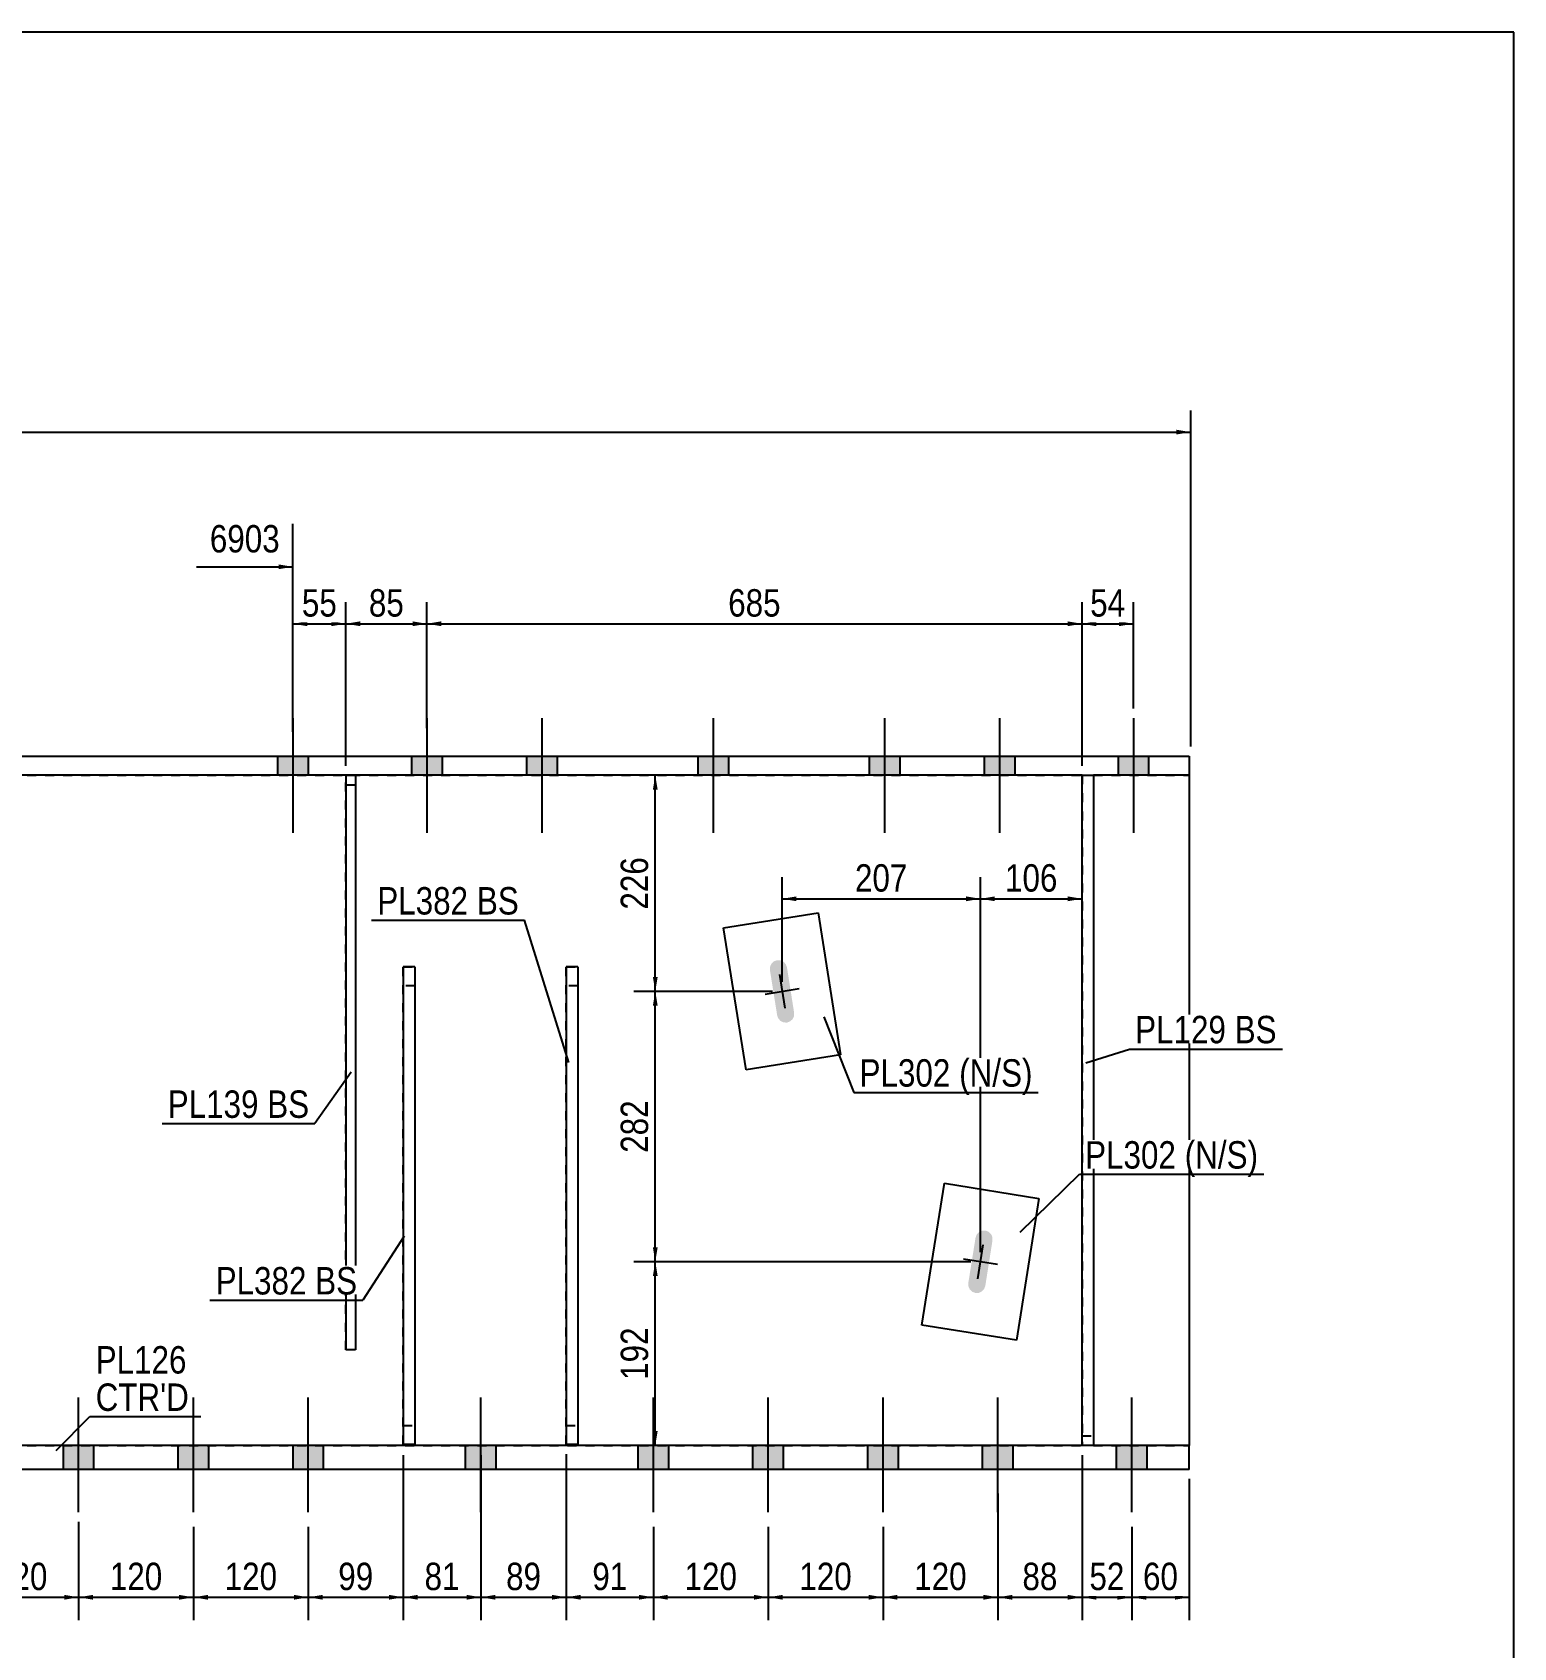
# Model space of a CAD drawing. Header units: millimetres. Extents: x -348 to 64, y -139 to 148.
# Drawn here: x -90.3 to 64.5, y -21.1 to 147.6 of the extents above; entities that cross this region are included whole.
import ezdxf

# ---------------------------------------------------------------- set-up
doc = ezdxf.new("R2010")
doc.units = ezdxf.units.MM
doc.linetypes.add('DXK_LINE_DOT1', pattern=[1.8814, 0.9407, -0.9407])
doc.styles.add('Arial Narrow', font='ARIALN.TTF', dxfattribs={"height": 0.2})

# ---------------------------------------------------------------- blocks, each defined once
blk = doc.blocks.new('Unknown-622253886-1209')
at = {"color": 5, "linetype": 'Continuous'}
for p, q in [((64.5, 147.61), (-345.5, 147.61)), ((64.5, -139.39), (64.5, 147.61))]:
    blk.add_line(p, q, dxfattribs=at)
blk = doc.blocks.new('Bolt-622253886-1263 - 1230')
at = {"linetype": 'Continuous'}
for points in [[(-109.87, 0), (-113.07, 0), (-113.07, -2.5), (-109.87, -2.5)], [(-109.87, 0), (-113.07, 0), (-113.07, -2.5), (-109.87, -2.5)], [(-109.87, 0), (-113.07, 0), (-113.07, -2.5), (-109.87, -2.5)], [(-109.87, 0), (-113.07, 0), (-113.07, -2.5), (-109.87, -2.5)], [(-95.87, 0), (-99.07, 0), (-99.07, -2.5), (-95.87, -2.5)], [(-95.87, 0), (-99.07, 0), (-99.07, -2.5), (-95.87, -2.5)], [(-95.87, 0), (-99.07, 0), (-99.07, -2.5), (-95.87, -2.5)], [(-95.87, 0), (-99.07, 0), (-99.07, -2.5), (-95.87, -2.5)], [(-83.87, 0), (-87.07, 0), (-87.07, -2.5), (-83.87, -2.5)], [(-83.87, 0), (-87.07, 0), (-87.07, -2.5), (-83.87, -2.5)], [(-83.87, 0), (-87.07, 0), (-87.07, -2.5), (-83.87, -2.5)], [(-83.87, 0), (-87.07, 0), (-87.07, -2.5), (-83.87, -2.5)], [(-71.87, 0), (-75.07, 0), (-75.07, -2.5), (-71.87, -2.5)], [(-71.87, 0), (-75.07, 0), (-75.07, -2.5), (-71.87, -2.5)], [(-71.87, 0), (-75.07, 0), (-75.07, -2.5), (-71.87, -2.5)], [(-71.87, 0), (-75.07, 0), (-75.07, -2.5), (-71.87, -2.5)], [(-59.87, 0), (-63.07, 0), (-63.07, -2.5), (-59.87, -2.5)], [(-59.87, 0), (-63.07, 0), (-63.07, -2.5), (-59.87, -2.5)], [(-59.87, 0), (-63.07, 0), (-63.07, -2.5), (-59.87, -2.5)], [(-59.87, 0), (-63.07, 0), (-63.07, -2.5), (-59.87, -2.5)], [(-41.83, 0), (-45.03, 0), (-45.03, -2.5), (-41.83, -2.5)], [(-41.83, 0), (-45.03, 0), (-45.03, -2.5), (-41.83, -2.5)], [(-41.83, 0), (-45.03, 0), (-45.03, -2.5), (-41.83, -2.5)], [(-41.83, 0), (-45.03, 0), (-45.03, -2.5), (-41.83, -2.5)], [(-23.81, 0), (-27.01, 0), (-27.01, -2.5), (-23.81, -2.5)], [(-23.81, 0), (-27.01, 0), (-27.01, -2.5), (-23.81, -2.5)], [(-23.81, 0), (-27.01, 0), (-27.01, -2.5), (-23.81, -2.5)], [(-23.81, 0), (-27.01, 0), (-27.01, -2.5), (-23.81, -2.5)], [(-11.81, 0), (-15.01, 0), (-15.01, -2.5), (-11.81, -2.5)], [(-11.81, 0), (-15.01, 0), (-15.01, -2.5), (-11.81, -2.5)], [(-11.81, 0), (-15.01, 0), (-15.01, -2.5), (-11.81, -2.5)], [(-11.81, 0), (-15.01, 0), (-15.01, -2.5), (-11.81, -2.5)], [(0.19, 0), (-3.01, 0), (-3.01, -2.5), (0.19, -2.5)], [(0.19, 0), (-3.01, 0), (-3.01, -2.5), (0.19, -2.5)], [(0.19, 0), (-3.01, 0), (-3.01, -2.5), (0.19, -2.5)], [(0.19, 0), (-3.01, 0), (-3.01, -2.5), (0.19, -2.5)], [(12.19, 0), (8.99, 0), (8.99, -2.5), (12.19, -2.5)], [(12.19, 0), (8.99, 0), (8.99, -2.5), (12.19, -2.5)], [(12.19, 0), (8.99, 0), (8.99, -2.5), (12.19, -2.5)], [(12.19, 0), (8.99, 0), (8.99, -2.5), (12.19, -2.5)], [(26.19, 0), (22.99, 0), (22.99, -2.5), (26.19, -2.5)], [(26.19, 0), (22.99, 0), (22.99, -2.5), (26.19, -2.5)], [(26.19, 0), (22.99, 0), (22.99, -2.5), (26.19, -2.5)], [(26.19, 0), (22.99, 0), (22.99, -2.5), (26.19, -2.5)]]:
    blk.add_hatch(color=3, dxfattribs=at).paths.add_polyline_path(points)
at = {"color": 3, "linetype": 'Continuous'}
for p, q in [((-111.47, -6.98), (-111.47, 5)), ((-111.47, -6.98), (-111.47, 5)), ((-111.47, -6.98), (-111.47, 5)), ((-111.47, -6.98), (-111.47, 5)), ((-97.47, -6.98), (-97.47, 5)), ((-97.47, -6.98), (-97.47, 5)), ((-97.47, -6.98), (-97.47, 5)), ((-97.47, -6.98), (-97.47, 5)), ((-85.47, -6.98), (-85.47, 5)), ((-85.47, -6.98), (-85.47, 5)), ((-85.47, -6.98), (-85.47, 5)), ((-85.47, -6.98), (-85.47, 5)), ((-73.47, -6.98), (-73.47, 5)), ((-73.47, -6.98), (-73.47, 5)), ((-73.47, -6.98), (-73.47, 5)), ((-73.47, -6.98), (-73.47, 5)), ((-61.47, -6.98), (-61.47, 5)), ((-61.47, -6.98), (-61.47, 5)), ((-61.47, -6.98), (-61.47, 5)), ((-61.47, -6.98), (-61.47, 5)), ((-43.43, -6.98), (-43.43, 5)), ((-43.43, -6.98), (-43.43, 5)), ((-43.43, -6.98), (-43.43, 5)), ((-43.43, -6.98), (-43.43, 5)), ((-25.41, -6.98), (-25.41, 5)), ((-25.41, -6.98), (-25.41, 5)), ((-25.41, -6.98), (-25.41, 5)), ((-25.41, -6.98), (-25.41, 5)), ((-13.41, -6.98), (-13.41, 5)), ((-13.41, -6.98), (-13.41, 5)), ((-13.41, -6.98), (-13.41, 5)), ((-13.41, -6.98), (-13.41, 5)), ((-1.41, -6.98), (-1.41, 5)), ((-1.41, -6.98), (-1.41, 5)), ((-1.41, -6.98), (-1.41, 5)), ((-1.41, -6.98), (-1.41, 5)), ((10.59, -6.98), (10.59, 5)), ((10.59, -6.98), (10.59, 5)), ((10.59, -6.98), (10.59, 5)), ((10.59, -6.98), (10.59, 5)), ((24.59, -6.98), (24.59, 5)), ((24.59, -6.98), (24.59, 5)), ((24.59, -6.98), (24.59, 5)), ((24.59, -6.98), (24.59, 5)), ((-113.07, -2.5), (-113.07, 0)), ((-113.07, -2.5), (-113.07, 0)), ((-113.07, -2.5), (-113.07, 0)), ((-113.07, -2.5), (-113.07, 0)), ((-109.87, -2.5), (-109.87, 0)), ((-109.87, -2.5), (-109.87, 0)), ((-109.87, -2.5), (-109.87, 0)), ((-109.87, -2.5), (-109.87, 0)), ((-99.07, -2.5), (-99.07, 0)), ((-99.07, -2.5), (-99.07, 0)), ((-99.07, -2.5), (-99.07, 0)), ((-99.07, -2.5), (-99.07, 0)), ((-95.87, -2.5), (-95.87, 0)), ((-95.87, -2.5), (-95.87, 0)), ((-95.87, -2.5), (-95.87, 0)), ((-95.87, -2.5), (-95.87, 0)), ((-87.07, -2.5), (-87.07, 0)), ((-87.07, -2.5), (-87.07, 0)), ((-87.07, -2.5), (-87.07, 0)), ((-87.07, -2.5), (-87.07, 0)), ((-83.87, -2.5), (-83.87, 0)), ((-83.87, -2.5), (-83.87, 0)), ((-83.87, -2.5), (-83.87, 0)), ((-83.87, -2.5), (-83.87, 0)), ((-75.07, -2.5), (-75.07, 0)), ((-75.07, -2.5), (-75.07, 0)), ((-75.07, -2.5), (-75.07, 0)), ((-75.07, -2.5), (-75.07, 0)), ((-71.87, -2.5), (-71.87, 0)), ((-71.87, -2.5), (-71.87, 0)), ((-71.87, -2.5), (-71.87, 0)), ((-71.87, -2.5), (-71.87, 0)), ((-63.07, -2.5), (-63.07, 0)), ((-63.07, -2.5), (-63.07, 0)), ((-63.07, -2.5), (-63.07, 0)), ((-63.07, -2.5), (-63.07, 0)), ((-59.87, -2.5), (-59.87, 0)), ((-59.87, -2.5), (-59.87, 0)), ((-59.87, -2.5), (-59.87, 0)), ((-59.87, -2.5), (-59.87, 0)), ((-45.03, -2.5), (-45.03, 0)), ((-45.03, -2.5), (-45.03, 0)), ((-45.03, -2.5), (-45.03, 0)), ((-45.03, -2.5), (-45.03, 0)), ((-41.83, -2.5), (-41.83, 0)), ((-41.83, -2.5), (-41.83, 0)), ((-41.83, -2.5), (-41.83, 0)), ((-41.83, -2.5), (-41.83, 0)), ((-27.01, -2.5), (-27.01, 0)), ((-27.01, -2.5), (-27.01, 0)), ((-27.01, -2.5), (-27.01, 0)), ((-27.01, -2.5), (-27.01, 0)), ((-23.81, -2.5), (-23.81, 0)), ((-23.81, -2.5), (-23.81, 0)), ((-23.81, -2.5), (-23.81, 0)), ((-23.81, -2.5), (-23.81, 0)), ((-15.01, -2.5), (-15.01, 0)), ((-15.01, -2.5), (-15.01, 0)), ((-15.01, -2.5), (-15.01, 0)), ((-15.01, -2.5), (-15.01, 0)), ((-11.81, -2.5), (-11.81, 0)), ((-11.81, -2.5), (-11.81, 0)), ((-11.81, -2.5), (-11.81, 0)), ((-11.81, -2.5), (-11.81, 0)), ((-3.01, -2.5), (-3.01, 0)), ((-3.01, -2.5), (-3.01, 0)), ((-3.01, -2.5), (-3.01, 0)), ((-3.01, -2.5), (-3.01, 0)), ((0.19, -2.5), (0.19, 0)), ((0.19, -2.5), (0.19, 0)), ((0.19, -2.5), (0.19, 0)), ((0.19, -2.5), (0.19, 0)), ((8.99, -2.5), (8.99, 0)), ((8.99, -2.5), (8.99, 0)), ((8.99, -2.5), (8.99, 0)), ((8.99, -2.5), (8.99, 0)), ((12.19, -2.5), (12.19, 0)), ((12.19, -2.5), (12.19, 0)), ((12.19, -2.5), (12.19, 0)), ((12.19, -2.5), (12.19, 0)), ((22.99, -2.5), (22.99, 0)), ((22.99, -2.5), (22.99, 0)), ((22.99, -2.5), (22.99, 0)), ((22.99, -2.5), (22.99, 0)), ((26.19, -2.5), (26.19, 0)), ((26.19, -2.5), (26.19, 0)), ((26.19, -2.5), (26.19, 0)), ((26.19, -2.5), (26.19, 0))]:
    blk.add_line(p, q, dxfattribs=at)
blk = doc.blocks.new('Part-622253886-4580 - 1230')
at = {"color": 2, "linetype": 'Continuous'}
for p, q in [((-51.55, 50), (-51.55, 0.1)), ((-50.35, 50), (-51.55, 50)), ((-50.35, 50), (-50.35, 0.1)), ((-50.35, 0.1), (-51.55, 0.1))]:
    blk.add_line(p, q, dxfattribs=at)
blk = doc.blocks.new('Part-622253886-1255 - 1230')
at = {"color": 2, "linetype": 'Continuous'}
for p, q in [((-18.08, 54.06), (-8.2, 55.63)), ((-15.72, 39.24), (-18.08, 54.06)), ((-8.2, 55.63), (-5.85, 40.81)), ((-5.85, 40.81), (-15.72, 39.24))]:
    blk.add_line(p, q, dxfattribs=at)
blk = doc.blocks.new('Bolt-622253886-1264 - 1230')
at = {"linetype": 'Continuous'}
blk.add_hatch(color=3, dxfattribs=at).paths.add_polyline_path([(-12.11, 44.33), (-11.79, 44.19), (-11.44, 44.17), (-11.11, 44.3), (-10.86, 44.53), (-10.71, 44.85), (-10.7, 45.2), (-11.45, 49.94), (-11.57, 50.27), (-11.81, 50.53), (-12.13, 50.68), (-12.48, 50.69), (-12.81, 50.57), (-13.07, 50.33), (-13.21, 50.01), (-13.23, 49.66), (-12.47, 44.92), (-12.35, 44.59)])
at = {"color": 3, "linetype": 'Continuous'}
for p, q in [((-12.24, 49.21), (-11.68, 45.66)), ((-13.74, 47.15), (-10.18, 47.72))]:
    blk.add_line(p, q, dxfattribs=at)
blk = doc.blocks.new('Part-622253886-1260 - 1230')
at = {"color": 2, "linetype": 'Continuous'}
for p, q in [((2.65, 12.56), (5.01, 27.38)), ((5.01, 27.38), (14.89, 25.81)), ((14.89, 25.81), (12.53, 10.99)), ((12.53, 10.99), (2.65, 12.56))]:
    blk.add_line(p, q, dxfattribs=at)
blk = doc.blocks.new('Bolt-622253886-1265 - 1230')
at = {"linetype": 'Continuous'}
blk.add_hatch(color=3, dxfattribs=at).paths.add_polyline_path([(9.87, 22.09), (9.62, 22.32), (9.29, 22.45), (8.94, 22.43), (8.62, 22.29), (8.38, 22.03), (8.26, 21.7), (7.5, 16.96), (7.52, 16.61), (7.66, 16.29), (7.92, 16.05), (8.25, 15.93), (8.6, 15.94), (8.92, 16.09), (9.16, 16.35), (9.28, 16.68), (10.03, 21.42), (10.02, 21.77)])
at = {"color": 3, "linetype": 'Continuous'}
for p, q in [((8.49, 17.41), (9.05, 20.96)), ((10.55, 18.9), (6.99, 19.47))]:
    blk.add_line(p, q, dxfattribs=at)
blk = doc.blocks.new('Part-622253886-1526 - 1230')
at = {"color": 2, "linetype": 'Continuous'}
for p, q in [((30.59, 0), (-117.47, 0)), ((-117.47, 0), (-117.47, -2.5)), ((30.59, -2.5), (30.59, 0)), ((30.59, -2.5), (-117.47, -2.5))]:
    blk.add_line(p, q, dxfattribs=at)
blk = doc.blocks.new('Part-622253886-1390 - 1230')
at = {"color": 2, "linetype": 'Continuous'}
for p, q in [((-57.55, 70), (-57.55, 10)), ((-57.55, 70), (-56.55, 70)), ((-56.55, 70), (-56.55, 10)), ((-56.55, 10), (-57.55, 10))]:
    blk.add_line(p, q, dxfattribs=at)
at = {"color": 7, "linetype": 'DXK_LINE_DOT1'}
blk.add_line((-57.55, 69), (-56.55, 69), dxfattribs=at)
blk = doc.blocks.new('Part-622253886-1413 - 1230')
at = {"color": 7, "linetype": 'DXK_LINE_DOT1'}
for p, q in [((-57.55, 10), (-57.55, 70)), ((-57.55, 70), (-56.55, 70)), ((-56.55, 70), (-56.55, 10)), ((-56.55, 10), (-57.55, 10))]:
    blk.add_line(p, q, dxfattribs=at)
blk = doc.blocks.new('Part-622253886-1470 - 1230')
at = {"color": 7, "linetype": 'DXK_LINE_DOT1'}
for p, q in [((19.39, 70), (19.39, 0)), ((19.39, 70), (20.59, 70)), ((20.59, 70), (20.59, 0)), ((19.39, 1), (20.59, 1)), ((20.59, 0), (19.39, 0))]:
    blk.add_line(p, q, dxfattribs=at)
blk = doc.blocks.new('Part-622253886-1497 - 1230')
at = {"color": 2, "linetype": 'Continuous'}
for p, q in [((19.39, 0), (19.39, 70)), ((19.39, 70), (20.59, 70)), ((20.59, 70), (20.59, 0)), ((20.59, 0), (19.39, 0))]:
    blk.add_line(p, q, dxfattribs=at)
blk = doc.blocks.new('Part-622253886-1592 - 1230')
at = {"color": 2, "linetype": 'Continuous'}
for p, q in [((-154.39, 70), (-154.4, 0)), ((30.59, 70), (30.59, 0))]:
    blk.add_line(p, q, dxfattribs=at)
at = {"color": 7, "linetype": 'DXK_LINE_DOT1'}
for p, q in [((-154.39, 70), (-103.33, 70)), ((-102.13, 70), (19.39, 70)), ((20.59, 70), (30.59, 70)), ((-154.4, 0), (-103.33, 0)), ((-102.13, 0), (19.39, 0)), ((20.59, 0), (30.59, 0))]:
    blk.add_line(p, q, dxfattribs=at)
blk = doc.blocks.new('Part-622253886-1614 - 1230')
at = {"color": 2, "linetype": 'Continuous'}
for p, q in [((-184.39, 72), (-184.39, 70)), ((-184.39, 72), (30.59, 72)), ((30.59, 72), (30.59, 70)), ((-103.33, 70), (-184.39, 70)), ((19.39, 70), (-102.13, 70)), ((30.59, 70), (20.59, 70))]:
    blk.add_line(p, q, dxfattribs=at)
blk = doc.blocks.new('Part-622253886-4577 - 1230')
at = {"color": 7, "linetype": 'DXK_LINE_DOT1'}
for p, q in [((-51.55, 0.1), (-51.55, 50)), ((-51.55, 50), (-50.35, 50)), ((-50.35, 50), (-50.35, 0.1)), ((-50.35, 48), (-51.55, 48)), ((-51.55, 2.1), (-50.35, 2.1)), ((-50.35, 0.1), (-51.55, 0.1))]:
    blk.add_line(p, q, dxfattribs=at)
blk = doc.blocks.new('Part-622253886-4583 - 1230')
at = {"color": 7, "linetype": 'DXK_LINE_DOT1'}
for p, q in [((-34.52, 0.1), (-34.52, 50)), ((-34.52, 50), (-33.32, 50)), ((-33.32, 50), (-33.32, 0.1)), ((-33.32, 48), (-34.52, 48)), ((-34.52, 2.1), (-33.32, 2.1)), ((-33.32, 0.1), (-34.52, 0.1))]:
    blk.add_line(p, q, dxfattribs=at)
blk = doc.blocks.new('Part-622253886-4586 - 1230')
at = {"color": 2, "linetype": 'Continuous'}
for p, q in [((-34.52, 50), (-34.52, 0.1)), ((-33.32, 50), (-34.52, 50)), ((-33.32, 50), (-33.32, 0.1)), ((-33.32, 0.1), (-34.52, 0.1))]:
    blk.add_line(p, q, dxfattribs=at)
blk = doc.blocks.new('Bolt-622253886-4589 - 1230')
at = {"linetype": 'Continuous'}
for points in [[(-61.48, 72), (-64.68, 72), (-64.68, 70), (-61.48, 70)], [(-61.48, 72), (-64.68, 72), (-64.68, 70), (-61.48, 70)], [(-47.48, 72), (-50.68, 72), (-50.68, 70), (-47.48, 70)], [(-47.48, 72), (-50.68, 72), (-50.68, 70), (-47.48, 70)], [(-35.48, 72), (-38.68, 72), (-38.68, 70), (-35.48, 70)], [(-35.48, 72), (-38.68, 72), (-38.68, 70), (-35.48, 70)], [(-17.56, 72), (-20.76, 72), (-20.76, 70), (-17.56, 70)], [(-17.56, 72), (-20.76, 72), (-20.76, 70), (-17.56, 70)], [(0.35, 72), (-2.85, 72), (-2.85, 70), (0.35, 70)], [(0.35, 72), (-2.85, 72), (-2.85, 70), (0.35, 70)], [(12.35, 72), (9.15, 72), (9.15, 70), (12.35, 70)], [(12.35, 72), (9.15, 72), (9.15, 70), (12.35, 70)], [(26.35, 72), (23.15, 72), (23.15, 70), (26.35, 70)], [(26.35, 72), (23.15, 72), (23.15, 70), (26.35, 70)]]:
    blk.add_hatch(color=3, dxfattribs=at).paths.add_polyline_path(points)
at = {"color": 3, "linetype": 'Continuous'}
for p, q in [((-63.08, 75.97), (-63.08, 64)), ((-63.08, 75.97), (-63.08, 64)), ((-49.08, 75.97), (-49.08, 64)), ((-49.08, 75.97), (-49.08, 64)), ((-37.08, 75.97), (-37.08, 64)), ((-37.08, 75.97), (-37.08, 64)), ((-19.16, 75.97), (-19.16, 64)), ((-19.16, 75.97), (-19.16, 64)), ((-1.25, 75.97), (-1.25, 64)), ((-1.25, 75.97), (-1.25, 64)), ((10.75, 75.97), (10.75, 64)), ((10.75, 75.97), (10.75, 64)), ((24.75, 75.97), (24.75, 64)), ((24.75, 75.97), (24.75, 64)), ((-64.68, 72), (-64.68, 70)), ((-64.68, 72), (-64.68, 70)), ((-61.48, 72), (-61.48, 70)), ((-61.48, 72), (-61.48, 70)), ((-50.68, 72), (-50.68, 70)), ((-50.68, 72), (-50.68, 70)), ((-47.48, 72), (-47.48, 70)), ((-47.48, 72), (-47.48, 70)), ((-38.68, 72), (-38.68, 70)), ((-38.68, 72), (-38.68, 70)), ((-35.48, 72), (-35.48, 70)), ((-35.48, 72), (-35.48, 70)), ((-20.76, 72), (-20.76, 70)), ((-20.76, 72), (-20.76, 70)), ((-17.56, 72), (-17.56, 70)), ((-17.56, 72), (-17.56, 70)), ((-2.85, 72), (-2.85, 70)), ((-2.85, 72), (-2.85, 70)), ((0.35, 72), (0.35, 70)), ((0.35, 72), (0.35, 70)), ((9.15, 72), (9.15, 70)), ((9.15, 72), (9.15, 70)), ((12.35, 72), (12.35, 70)), ((12.35, 72), (12.35, 70)), ((23.15, 72), (23.15, 70)), ((23.15, 72), (23.15, 70)), ((26.35, 72), (26.35, 70)), ((26.35, 72), (26.35, 70))]:
    blk.add_line(p, q, dxfattribs=at)
blk = doc.blocks.new('StraightDimension-622253886-6725 - 1230')
at = {"linetype": 'Continuous'}
blk.add_hatch(color=7, dxfattribs=at).paths.add_polyline_path([(-64.58, 92.03), (-63.08, 91.78), (-64.58, 91.53)])
at = {"color": 7, "linetype": 'Continuous'}
for p, q in [((-63.08, 76.97), (-63.08, 96.28)), ((-73.14, 91.78), (-63.08, 91.78))]:
    blk.add_line(p, q, dxfattribs=at)
at = {"color": 0}
blk.add_wipeout([(-63.85, 92.68), (-63.85, 96.88), (-72.36, 96.88), (-72.36, 92.68)], dxfattribs=at)
at = {"color": 3, "style": 'Arial Narrow'}
blk.add_text('6903', height=2.863, dxfattribs=at).set_placement((-71.76, 93.28))
blk = doc.blocks.new('StraightDimension-622253886-8328 - 1230')
at = {"linetype": 'Continuous'}
for points in [[(26.09, -16.11), (24.59, -15.86), (26.09, -15.61)], [(29.09, -15.61), (30.59, -15.86), (29.09, -16.11)]]:
    blk.add_hatch(color=7, dxfattribs=at).paths.add_polyline_path(points)
at = {"color": 7, "linetype": 'Continuous'}
for p, q in [((30.59, -3.5), (30.59, -18.26)), ((24.59, -8.5), (24.59, -18.26)), ((24.59, -15.86), (30.59, -15.86))]:
    blk.add_line(p, q, dxfattribs=at)
at = {"color": 0}
blk.add_wipeout([(30.02, -15.71), (30.02, -11.51), (25.16, -11.51), (25.16, -15.71)], dxfattribs=at)
at = {"color": 3, "style": 'Arial Narrow'}
blk.add_text('60', height=2.863, dxfattribs=at).set_placement((25.76, -15.11))
blk = doc.blocks.new('StraightDimension-622253886-1710 - 1230')
at = {"linetype": 'Continuous'}
for points in [[(-25.46, 45.93), (-25.21, 47.43), (-24.96, 45.93)], [(-24.96, 20.69), (-25.21, 19.19), (-25.46, 20.69)]]:
    blk.add_hatch(color=7, dxfattribs=at).paths.add_polyline_path(points)
at = {"color": 7, "linetype": 'Continuous'}
for p, q in [((-12.96, 47.43), (-27.46, 47.43)), ((-25.21, 19.19), (-25.21, 47.43)), ((7.77, 19.19), (-27.46, 19.19))]:
    blk.add_line(p, q, dxfattribs=at)
at = {"color": 0}
blk.add_wipeout([(-25.36, 36.65), (-29.56, 36.65), (-29.56, 29.97), (-25.36, 29.97)], dxfattribs=at)
at = {"color": 3, "style": 'Arial Narrow'}
blk.add_text('282', height=2.863, rotation=90.0002, dxfattribs=at).set_placement((-25.96, 30.57))
blk = doc.blocks.new('StraightDimension-622253886-3847 - 1230')
at = {"linetype": 'Continuous'}
for points in [[(-47.58, 85.58), (-49.08, 85.83), (-47.58, 86.08)], [(17.89, 86.08), (19.39, 85.83), (17.89, 85.58)]]:
    blk.add_hatch(color=7, dxfattribs=at).paths.add_polyline_path(points)
at = {"color": 7, "linetype": 'Continuous'}
for p, q in [((-49.08, 74.93), (-49.08, 88.08)), ((19.39, 71), (19.39, 88.08)), ((-49.08, 85.83), (19.39, 85.83))]:
    blk.add_line(p, q, dxfattribs=at)
at = {"color": 0}
blk.add_wipeout([(-11.5, 85.98), (-11.5, 90.18), (-18.19, 90.18), (-18.19, 85.98)], dxfattribs=at)
at = {"color": 3, "style": 'Arial Narrow'}
blk.add_text('685', height=2.863, dxfattribs=at).set_placement((-17.59, 86.58))
blk = doc.blocks.new('StraightDimension-622253886-1687 - 1230')
at = {"linetype": 'Continuous'}
for points in [[(-25.46, 17.69), (-25.21, 19.19), (-24.96, 17.69)], [(-24.96, 1.5), (-25.21, 0), (-25.46, 1.5)]]:
    blk.add_hatch(color=7, dxfattribs=at).paths.add_polyline_path(points)
at = {"color": 7, "linetype": 'Continuous'}
for p, q in [((7.77, 19.19), (-27.46, 19.19)), ((-25.21, 0), (-25.21, 19.19)), ((9.33, 0), (-27.46, 0))]:
    blk.add_line(p, q, dxfattribs=at)
at = {"color": 0}
blk.add_wipeout([(-25.36, 12.94), (-29.56, 12.94), (-29.56, 6.25), (-25.36, 6.25)], dxfattribs=at)
at = {"color": 3, "style": 'Arial Narrow'}
blk.add_text('192', height=2.863, rotation=90.0002, dxfattribs=at).set_placement((-25.96, 6.85))
blk = doc.blocks.new('StraightDimension-622253886-1737 - 1230')
at = {"linetype": 'Continuous'}
for points in [[(-25.46, 68.5), (-25.21, 70), (-24.96, 68.5)], [(-24.96, 48.93), (-25.21, 47.43), (-25.46, 48.93)]]:
    blk.add_hatch(color=7, dxfattribs=at).paths.add_polyline_path(points)
at = {"color": 7, "linetype": 'Continuous'}
for p, q in [((-3.47, 70), (-27.46, 70)), ((-25.21, 47.43), (-25.21, 70)), ((-12.96, 47.43), (-27.46, 47.43))]:
    blk.add_line(p, q, dxfattribs=at)
at = {"color": 0}
blk.add_wipeout([(-25.36, 62.06), (-29.56, 62.06), (-29.56, 55.37), (-25.36, 55.37)], dxfattribs=at)
at = {"color": 3, "style": 'Arial Narrow'}
blk.add_text('226', height=2.863, rotation=90.0002, dxfattribs=at).set_placement((-25.96, 55.97))
blk = doc.blocks.new('StraightDimension-622253886-1854 - 1230')
at = {"linetype": 'Continuous'}
blk.add_hatch(color=7, dxfattribs=at).paths.add_polyline_path([(29.25, 106.1), (30.75, 105.85), (29.25, 105.6)])
at = {"color": 7, "linetype": 'Continuous'}
for p, q in [((30.75, 73), (30.75, 108.1)), ((-301.49, 105.85), (30.75, 105.85))]:
    blk.add_line(p, q, dxfattribs=at)
blk = doc.blocks.new('StraightDimension-622253886-3846 - 1230')
at = {"linetype": 'Continuous'}
for points in [[(20.89, 85.58), (19.39, 85.83), (20.89, 86.08)], [(23.25, 86.08), (24.75, 85.83), (23.25, 85.58)]]:
    blk.add_hatch(color=7, dxfattribs=at).paths.add_polyline_path(points)
at = {"color": 7, "linetype": 'Continuous'}
for p, q in [((19.39, 71), (19.39, 88.08)), ((24.75, 76.97), (24.75, 88.08)), ((19.39, 85.83), (24.75, 85.83))]:
    blk.add_line(p, q, dxfattribs=at)
at = {"color": 0}
blk.add_wipeout([(24.5, 85.98), (24.5, 90.18), (19.64, 90.18), (19.64, 85.98)], dxfattribs=at)
at = {"color": 3, "style": 'Arial Narrow'}
blk.add_text('54', height=2.863, dxfattribs=at).set_placement((20.24, 86.58))
blk = doc.blocks.new('StraightDimension-622253886-3848 - 1230')
at = {"linetype": 'Continuous'}
for points in [[(-56.05, 85.58), (-57.55, 85.83), (-56.05, 86.08)], [(-50.58, 86.08), (-49.08, 85.83), (-50.58, 85.58)]]:
    blk.add_hatch(color=7, dxfattribs=at).paths.add_polyline_path(points)
at = {"color": 7, "linetype": 'Continuous'}
for p, q in [((-57.55, 71), (-57.55, 88.08)), ((-49.08, 74.93), (-49.08, 88.08)), ((-57.55, 85.83), (-49.08, 85.83))]:
    blk.add_line(p, q, dxfattribs=at)
at = {"color": 0}
blk.add_wipeout([(-50.89, 85.98), (-50.89, 90.18), (-55.74, 90.18), (-55.74, 85.98)], dxfattribs=at)
at = {"color": 3, "style": 'Arial Narrow'}
blk.add_text('85', height=2.863, dxfattribs=at).set_placement((-55.14, 86.58))
blk = doc.blocks.new('StraightDimension-622253886-3849 - 1230')
at = {"linetype": 'Continuous'}
for points in [[(-61.58, 85.58), (-63.08, 85.83), (-61.58, 86.08)], [(-59.05, 86.08), (-57.55, 85.83), (-59.05, 85.58)]]:
    blk.add_hatch(color=7, dxfattribs=at).paths.add_polyline_path(points)
at = {"color": 7, "linetype": 'Continuous'}
for p, q in [((-63.08, 74.55), (-63.08, 88.08)), ((-57.55, 71), (-57.55, 88.08)), ((-63.08, 85.83), (-57.55, 85.83))]:
    blk.add_line(p, q, dxfattribs=at)
at = {"color": 0}
blk.add_wipeout([(-57.89, 85.98), (-57.89, 90.18), (-62.74, 90.18), (-62.74, 85.98)], dxfattribs=at)
at = {"color": 3, "style": 'Arial Narrow'}
blk.add_text('55', height=2.863, dxfattribs=at).set_placement((-62.14, 86.58))
blk = doc.blocks.new('StraightDimension-622253886-3946 - 1230')
at = {"linetype": 'Continuous'}
for points in [[(10.27, 56.85), (8.77, 57.1), (10.27, 57.35)], [(17.89, 57.35), (19.39, 57.1), (17.89, 56.85)]]:
    blk.add_hatch(color=7, dxfattribs=at).paths.add_polyline_path(points)
at = {"color": 7, "linetype": 'Continuous'}
for p, q in [((8.77, 20.19), (8.77, 59.35)), ((19.39, 18.46), (19.39, 59.35)), ((8.77, 57.1), (19.39, 57.1))]:
    blk.add_line(p, q, dxfattribs=at)
at = {"color": 0}
blk.add_wipeout([(17.42, 57.25), (17.42, 61.45), (10.74, 61.45), (10.74, 57.25)], dxfattribs=at)
at = {"color": 3, "style": 'Arial Narrow'}
blk.add_text('106', height=2.863, dxfattribs=at).set_placement((11.34, 57.85))
blk = doc.blocks.new('StraightDimension-622253886-3947 - 1230')
at = {"linetype": 'Continuous'}
for points in [[(-10.46, 56.85), (-11.96, 57.1), (-10.46, 57.35)], [(7.27, 57.35), (8.77, 57.1), (7.27, 56.85)]]:
    blk.add_hatch(color=7, dxfattribs=at).paths.add_polyline_path(points)
at = {"color": 7, "linetype": 'Continuous'}
for p, q in [((-11.96, 48.43), (-11.96, 59.35)), ((8.77, 20.19), (8.77, 59.35)), ((-11.96, 57.1), (8.77, 57.1))]:
    blk.add_line(p, q, dxfattribs=at)
at = {"color": 0}
blk.add_wipeout([(1.75, 57.25), (1.75, 61.45), (-4.94, 61.45), (-4.94, 57.25)], dxfattribs=at)
at = {"color": 3, "style": 'Arial Narrow'}
blk.add_text('207', height=2.863, dxfattribs=at).set_placement((-4.34, 57.85))
blk = doc.blocks.new('StraightDimension-622253886-8329 - 1230')
at = {"linetype": 'Continuous'}
for points in [[(20.89, -16.11), (19.39, -15.86), (20.89, -15.61)], [(23.09, -15.61), (24.59, -15.86), (23.09, -16.11)]]:
    blk.add_hatch(color=7, dxfattribs=at).paths.add_polyline_path(points)
at = {"color": 7, "linetype": 'Continuous'}
for p, q in [((19.39, -1), (19.39, -18.26)), ((24.59, -8.5), (24.59, -18.26)), ((19.39, -15.86), (24.59, -15.86))]:
    blk.add_line(p, q, dxfattribs=at)
at = {"color": 0}
blk.add_wipeout([(24.42, -15.71), (24.42, -11.51), (19.56, -11.51), (19.56, -15.71)], dxfattribs=at)
at = {"color": 3, "style": 'Arial Narrow'}
blk.add_text('52', height=2.863, dxfattribs=at).set_placement((20.16, -15.11))
blk = doc.blocks.new('StraightDimension-622253886-8330 - 1230')
at = {"linetype": 'Continuous'}
for points in [[(12.09, -16.11), (10.59, -15.86), (12.09, -15.61)], [(17.89, -15.61), (19.39, -15.86), (17.89, -16.11)]]:
    blk.add_hatch(color=7, dxfattribs=at).paths.add_polyline_path(points)
at = {"color": 7, "linetype": 'Continuous'}
for p, q in [((19.39, -1), (19.39, -18.26)), ((10.59, -5.03), (10.59, -18.26)), ((10.59, -15.86), (19.39, -15.86))]:
    blk.add_line(p, q, dxfattribs=at)
at = {"color": 0}
blk.add_wipeout([(17.42, -15.71), (17.42, -11.51), (12.56, -11.51), (12.56, -15.71)], dxfattribs=at)
at = {"color": 3, "style": 'Arial Narrow'}
blk.add_text('88', height=2.863, dxfattribs=at).set_placement((13.16, -15.11))
blk = doc.blocks.new('StraightDimension-622253886-8331 - 1230')
at = {"linetype": 'Continuous'}
for points in [[(0.09, -16.11), (-1.41, -15.86), (0.09, -15.61)], [(9.09, -15.61), (10.59, -15.86), (9.09, -16.11)]]:
    blk.add_hatch(color=7, dxfattribs=at).paths.add_polyline_path(points)
at = {"color": 7, "linetype": 'Continuous'}
for p, q in [((10.59, -5.03), (10.59, -18.26)), ((-1.41, -8.5), (-1.41, -18.26)), ((-1.41, -15.86), (10.59, -15.86))]:
    blk.add_line(p, q, dxfattribs=at)
at = {"color": 0}
blk.add_wipeout([(7.93, -15.71), (7.93, -11.51), (1.25, -11.51), (1.25, -15.71)], dxfattribs=at)
at = {"color": 3, "style": 'Arial Narrow'}
blk.add_text('120', height=2.863, dxfattribs=at).set_placement((1.85, -15.11))
blk = doc.blocks.new('StraightDimension-622253886-8332 - 1230')
at = {"linetype": 'Continuous'}
for points in [[(-11.91, -16.11), (-13.41, -15.86), (-11.91, -15.61)], [(-2.91, -15.61), (-1.41, -15.86), (-2.91, -16.11)]]:
    blk.add_hatch(color=7, dxfattribs=at).paths.add_polyline_path(points)
at = {"color": 7, "linetype": 'Continuous'}
for p, q in [((-13.41, -8.5), (-13.41, -18.26)), ((-1.41, -8.5), (-1.41, -18.26)), ((-13.41, -15.86), (-1.41, -15.86))]:
    blk.add_line(p, q, dxfattribs=at)
at = {"color": 0}
blk.add_wipeout([(-4.07, -15.71), (-4.07, -11.51), (-10.75, -11.51), (-10.75, -15.71)], dxfattribs=at)
at = {"color": 3, "style": 'Arial Narrow'}
blk.add_text('120', height=2.863, dxfattribs=at).set_placement((-10.15, -15.11))
blk = doc.blocks.new('StraightDimension-622253886-8333 - 1230')
at = {"linetype": 'Continuous'}
for points in [[(-23.91, -16.11), (-25.41, -15.86), (-23.91, -15.61)], [(-14.91, -15.61), (-13.41, -15.86), (-14.91, -16.11)]]:
    blk.add_hatch(color=7, dxfattribs=at).paths.add_polyline_path(points)
at = {"color": 7, "linetype": 'Continuous'}
for p, q in [((-25.41, -8.5), (-25.41, -18.26)), ((-13.41, -8.5), (-13.41, -18.26)), ((-25.41, -15.86), (-13.41, -15.86))]:
    blk.add_line(p, q, dxfattribs=at)
at = {"color": 0}
blk.add_wipeout([(-16.07, -15.71), (-16.07, -11.51), (-22.75, -11.51), (-22.75, -15.71)], dxfattribs=at)
at = {"color": 3, "style": 'Arial Narrow'}
blk.add_text('120', height=2.863, dxfattribs=at).set_placement((-22.15, -15.11))
blk = doc.blocks.new('StraightDimension-622253886-8334 - 1230')
at = {"linetype": 'Continuous'}
for points in [[(-33.02, -16.11), (-34.52, -15.86), (-33.02, -15.61)], [(-26.91, -15.61), (-25.41, -15.86), (-26.91, -16.11)]]:
    blk.add_hatch(color=7, dxfattribs=at).paths.add_polyline_path(points)
at = {"color": 7, "linetype": 'Continuous'}
for p, q in [((-34.52, -0.9), (-34.52, -18.26)), ((-25.41, -8.5), (-25.41, -18.26)), ((-34.52, -15.86), (-25.41, -15.86))]:
    blk.add_line(p, q, dxfattribs=at)
at = {"color": 0}
blk.add_wipeout([(-27.54, -15.71), (-27.54, -11.51), (-32.39, -11.51), (-32.39, -15.71)], dxfattribs=at)
at = {"color": 3, "style": 'Arial Narrow'}
blk.add_text('91', height=2.863, dxfattribs=at).set_placement((-31.79, -15.11))
blk = doc.blocks.new('StraightDimension-622253886-8335 - 1230')
at = {"linetype": 'Continuous'}
for points in [[(-41.93, -16.11), (-43.43, -15.86), (-41.93, -15.61)], [(-36.02, -15.61), (-34.52, -15.86), (-36.02, -16.11)]]:
    blk.add_hatch(color=7, dxfattribs=at).paths.add_polyline_path(points)
at = {"color": 7, "linetype": 'Continuous'}
for p, q in [((-43.43, -1), (-43.43, -18.26)), ((-34.52, -0.9), (-34.52, -18.26)), ((-43.43, -15.86), (-34.52, -15.86))]:
    blk.add_line(p, q, dxfattribs=at)
at = {"color": 0}
blk.add_wipeout([(-36.55, -15.71), (-36.55, -11.51), (-41.4, -11.51), (-41.4, -15.71)], dxfattribs=at)
at = {"color": 3, "style": 'Arial Narrow'}
blk.add_text('89', height=2.863, dxfattribs=at).set_placement((-40.8, -15.11))
blk = doc.blocks.new('StraightDimension-622253886-8336 - 1230')
at = {"linetype": 'Continuous'}
for points in [[(-50.05, -16.11), (-51.55, -15.86), (-50.05, -15.61)], [(-44.93, -15.61), (-43.43, -15.86), (-44.93, -16.11)]]:
    blk.add_hatch(color=7, dxfattribs=at).paths.add_polyline_path(points)
at = {"color": 7, "linetype": 'Continuous'}
for p, q in [((-51.55, -1), (-51.55, -18.26)), ((-43.43, -1), (-43.43, -18.26)), ((-51.55, -15.86), (-43.43, -15.86))]:
    blk.add_line(p, q, dxfattribs=at)
at = {"color": 0}
blk.add_wipeout([(-45.06, -15.71), (-45.06, -11.51), (-49.92, -11.51), (-49.92, -15.71)], dxfattribs=at)
at = {"color": 3, "style": 'Arial Narrow'}
blk.add_text('81', height=2.863, dxfattribs=at).set_placement((-49.32, -15.11))
blk = doc.blocks.new('StraightDimension-622253886-8337 - 1230')
at = {"linetype": 'Continuous'}
for points in [[(-59.97, -16.11), (-61.47, -15.86), (-59.97, -15.61)], [(-53.05, -15.61), (-51.55, -15.86), (-53.05, -16.11)]]:
    blk.add_hatch(color=7, dxfattribs=at).paths.add_polyline_path(points)
at = {"color": 7, "linetype": 'Continuous'}
for p, q in [((-51.55, -1), (-51.55, -18.26)), ((-61.47, -8.5), (-61.47, -18.26)), ((-61.47, -15.86), (-51.55, -15.86))]:
    blk.add_line(p, q, dxfattribs=at)
at = {"color": 0}
blk.add_wipeout([(-54.08, -15.71), (-54.08, -11.51), (-58.94, -11.51), (-58.94, -15.71)], dxfattribs=at)
at = {"color": 3, "style": 'Arial Narrow'}
blk.add_text('99', height=2.863, dxfattribs=at).set_placement((-58.34, -15.11))
blk = doc.blocks.new('StraightDimension-622253886-8338 - 1230')
at = {"linetype": 'Continuous'}
for points in [[(-71.97, -16.11), (-73.47, -15.86), (-71.97, -15.61)], [(-62.97, -15.61), (-61.47, -15.86), (-62.97, -16.11)]]:
    blk.add_hatch(color=7, dxfattribs=at).paths.add_polyline_path(points)
at = {"color": 7, "linetype": 'Continuous'}
for p, q in [((-73.47, -8.5), (-73.47, -18.26)), ((-61.47, -8.5), (-61.47, -18.26)), ((-73.47, -15.86), (-61.47, -15.86))]:
    blk.add_line(p, q, dxfattribs=at)
at = {"color": 0}
blk.add_wipeout([(-64.13, -15.71), (-64.13, -11.51), (-70.81, -11.51), (-70.81, -15.71)], dxfattribs=at)
at = {"color": 3, "style": 'Arial Narrow'}
blk.add_text('120', height=2.863, dxfattribs=at).set_placement((-70.21, -15.11))
blk = doc.blocks.new('StraightDimension-622253886-8339 - 1230')
at = {"linetype": 'Continuous'}
for points in [[(-83.97, -16.11), (-85.47, -15.86), (-83.97, -15.61)], [(-74.97, -15.61), (-73.47, -15.86), (-74.97, -16.11)]]:
    blk.add_hatch(color=7, dxfattribs=at).paths.add_polyline_path(points)
at = {"color": 7, "linetype": 'Continuous'}
for p, q in [((-85.47, -7.98), (-85.47, -18.26)), ((-73.47, -8.5), (-73.47, -18.26)), ((-85.47, -15.86), (-73.47, -15.86))]:
    blk.add_line(p, q, dxfattribs=at)
at = {"color": 0}
blk.add_wipeout([(-76.13, -15.71), (-76.13, -11.51), (-82.81, -11.51), (-82.81, -15.71)], dxfattribs=at)
at = {"color": 3, "style": 'Arial Narrow'}
blk.add_text('120', height=2.863, dxfattribs=at).set_placement((-82.21, -15.11))
blk = doc.blocks.new('StraightDimension-622253886-8340 - 1230')
at = {"linetype": 'Continuous'}
for points in [[(-95.97, -16.11), (-97.47, -15.86), (-95.97, -15.61)], [(-86.97, -15.61), (-85.47, -15.86), (-86.97, -16.11)]]:
    blk.add_hatch(color=7, dxfattribs=at).paths.add_polyline_path(points)
at = {"color": 7, "linetype": 'Continuous'}
for p, q in [((-97.47, -1), (-97.47, -18.26)), ((-85.47, -7.98), (-85.47, -18.26)), ((-97.47, -15.86), (-85.47, -15.86))]:
    blk.add_line(p, q, dxfattribs=at)
at = {"color": 0}
blk.add_wipeout([(-88.13, -15.71), (-88.13, -11.51), (-94.81, -11.51), (-94.81, -15.71)], dxfattribs=at)
at = {"color": 3, "style": 'Arial Narrow'}
blk.add_text('120', height=2.863, dxfattribs=at).set_placement((-94.21, -15.11))
blk = doc.blocks.new('Mark-622253886-1250 - 1230')
at = {"color": 0}
for points in [[(5.65, 37.48), (5.65, 40.48), (-3.86, 40.48), (-3.86, 37.48)], [(14.21, 37.48), (14.21, 40.48), (6.55, 40.48), (6.55, 37.48)]]:
    blk.add_wipeout(points, dxfattribs=at)
for points in [[(5.65, 37.48), (5.65, 40.48), (-3.86, 40.48), (-3.86, 37.48)], [(14.21, 37.48), (14.21, 40.48), (6.55, 40.48), (6.55, 37.48)]]:
    blk.add_wipeout(points, dxfattribs=at)
at = {"color": 7, "linetype": 'Continuous'}
for p, q in [((-7.61, 44.78), (-4.46, 36.88)), ((-4.46, 36.88), (14.81, 36.88))]:
    blk.add_line(p, q, dxfattribs=at)
at = {"color": 3, "style": 'Arial Narrow'}
for s, p in [('PL302', (-3.86, 37.48)), ('(N/', (6.55, 37.48)), ('S)', (10.93, 37.48))]:
    blk.add_text(s, height=2.863, dxfattribs=at).set_placement(p)
blk = doc.blocks.new('Mark-622253886-1256 - 1230')
at = {"color": 0}
for points in [[(29.22, 28.92), (29.22, 31.92), (19.71, 31.92), (19.71, 28.92)], [(37.78, 28.92), (37.78, 31.92), (30.12, 31.92), (30.12, 28.92)]]:
    blk.add_wipeout(points, dxfattribs=at)
for points in [[(29.22, 28.92), (29.22, 31.92), (19.71, 31.92), (19.71, 28.92)], [(37.78, 28.92), (37.78, 31.92), (30.12, 31.92), (30.12, 28.92)]]:
    blk.add_wipeout(points, dxfattribs=at)
at = {"color": 7, "linetype": 'Continuous'}
for p, q in [((12.91, 22.28), (19.11, 28.32)), ((19.11, 28.32), (38.38, 28.32))]:
    blk.add_line(p, q, dxfattribs=at)
at = {"color": 3, "style": 'Arial Narrow'}
for s, p in [('PL302', (19.71, 28.92)), ('(N/', (30.12, 28.92)), ('S)', (34.5, 28.92))]:
    blk.add_text(s, height=2.863, dxfattribs=at).set_placement(p)
blk = doc.blocks.new('Mark-622253886-1522 - 1230')
at = {"color": 0}
for points in [[(-74.19, 7.51), (-74.19, 10.51), (-83.69, 10.51), (-83.69, 7.51)], [(-73.94, 3.61), (-73.94, 6.61), (-83.69, 6.61), (-83.69, 3.61)]]:
    blk.add_wipeout(points, dxfattribs=at)
for points in [[(-74.19, 7.51), (-74.19, 10.51), (-83.69, 10.51), (-83.69, 7.51)], [(-73.94, 3.61), (-73.94, 6.61), (-83.69, 6.61), (-83.69, 3.61)]]:
    blk.add_wipeout(points, dxfattribs=at)
at = {"color": 7, "linetype": 'Continuous'}
for p, q in [((-87.83, -0.53), (-84.29, 3.01)), ((-84.29, 3.01), (-72.69, 3.01))]:
    blk.add_line(p, q, dxfattribs=at)
at = {"color": 3, "style": 'Arial Narrow'}
blk.add_text('PL126', height=2.863, dxfattribs=at).set_placement((-83.69, 7.51))
at = {"color": 1, "style": 'Arial Narrow'}
blk.add_text("CTR'D", height=2.863, dxfattribs=at).set_placement((-83.69, 3.61))
blk = doc.blocks.new('MarkSet-622253886-2172 - 1230')
at = {"color": 0}
for points in [[(-66.66, 34.22), (-66.66, 37.22), (-76.16, 37.22), (-76.16, 34.22)], [(-61.38, 34.22), (-61.38, 37.22), (-65.76, 37.22), (-65.76, 34.22)]]:
    blk.add_wipeout(points, dxfattribs=at)
for points in [[(-66.66, 34.22), (-66.66, 37.22), (-76.16, 37.22), (-76.16, 34.22)], [(-61.38, 34.22), (-61.38, 37.22), (-65.76, 37.22), (-65.76, 34.22)]]:
    blk.add_wipeout(points, dxfattribs=at)
at = {"color": 7, "linetype": 'Continuous'}
for p in [(-56.99, 38.98), (-76.76, 33.62)]:
    blk.add_line(p, (-60.78, 33.62), dxfattribs=at)
at = {"color": 3, "style": 'Arial Narrow'}
for s, p in [('PL139', (-76.16, 34.22)), ('BS', (-65.76, 34.22))]:
    blk.add_text(s, height=2.863, dxfattribs=at).set_placement(p)
blk = doc.blocks.new('MarkSet-622253886-4602 - 1230')
at = {"color": 0}
for points in [[(-44.75, 55.46), (-44.75, 58.46), (-54.26, 58.46), (-54.26, 55.46)], [(-39.47, 55.46), (-39.47, 58.46), (-43.85, 58.46), (-43.85, 55.46)]]:
    blk.add_wipeout(points, dxfattribs=at)
for points in [[(-44.75, 55.46), (-44.75, 58.46), (-54.26, 58.46), (-54.26, 55.46)], [(-39.47, 55.46), (-39.47, 58.46), (-43.85, 58.46), (-43.85, 55.46)]]:
    blk.add_wipeout(points, dxfattribs=at)
at = {"color": 7, "linetype": 'Continuous'}
for p in [(-54.86, 54.86), (-34.25, 39.99)]:
    blk.add_line(p, (-38.87, 54.86), dxfattribs=at)
at = {"color": 3, "style": 'Arial Narrow'}
for s, p in [('PL382', (-54.26, 55.46)), ('BS', (-43.85, 55.46))]:
    blk.add_text(s, height=2.863, dxfattribs=at).set_placement(p)
blk = doc.blocks.new('MarkSet-622253886-2201 - 1230')
at = {"color": 0}
for points in [[(34.44, 42.01), (34.44, 45.01), (24.94, 45.01), (24.94, 42.01)], [(39.72, 42.01), (39.72, 45.01), (35.34, 45.01), (35.34, 42.01)]]:
    blk.add_wipeout(points, dxfattribs=at)
for points in [[(34.44, 42.01), (34.44, 45.01), (24.94, 45.01), (24.94, 42.01)], [(39.72, 42.01), (39.72, 45.01), (35.34, 45.01), (35.34, 42.01)]]:
    blk.add_wipeout(points, dxfattribs=at)
at = {"color": 7, "linetype": 'Continuous'}
for p, q in [((19.78, 39.97), (24.34, 41.41)), ((24.34, 41.41), (40.32, 41.41))]:
    blk.add_line(p, q, dxfattribs=at)
at = {"color": 3, "style": 'Arial Narrow'}
for s, p in [('PL129', (24.94, 42.01)), ('BS', (35.34, 42.01))]:
    blk.add_text(s, height=2.863, dxfattribs=at).set_placement(p)
blk = doc.blocks.new('MarkSet-622253886-4613 - 1230')
at = {"color": 0}
for points in [[(-61.65, 15.77), (-61.65, 18.77), (-71.15, 18.77), (-71.15, 15.77)], [(-56.37, 15.77), (-56.37, 18.77), (-60.75, 18.77), (-60.75, 15.77)]]:
    blk.add_wipeout(points, dxfattribs=at)
for points in [[(-61.65, 15.77), (-61.65, 18.77), (-71.15, 18.77), (-71.15, 15.77)], [(-56.37, 15.77), (-56.37, 18.77), (-60.75, 18.77), (-60.75, 15.77)]]:
    blk.add_wipeout(points, dxfattribs=at)
at = {"color": 7, "linetype": 'Continuous'}
for p in [(-51.44, 21.87), (-71.75, 15.17)]:
    blk.add_line(p, (-55.77, 15.17), dxfattribs=at)
at = {"color": 3, "style": 'Arial Narrow'}
for s, p in [('PL382', (-71.15, 15.77)), ('BS', (-60.75, 15.77))]:
    blk.add_text(s, height=2.863, dxfattribs=at).set_placement(p)

msp = doc.modelspace()

# ---------------------------------------------------------------- block references
for name in ['Unknown-622253886-1209', 'Bolt-622253886-4589 - 1230', 'Part-622253886-1614 - 1230', 'Part-622253886-1592 - 1230', 'Part-622253886-1390 - 1230', 'Part-622253886-1413 - 1230', 'Part-622253886-1470 - 1230', 'Part-622253886-1497 - 1230', 'Part-622253886-1255 - 1230', 'Bolt-622253886-1264 - 1230', 'Part-622253886-4580 - 1230', 'Part-622253886-4577 - 1230', 'Part-622253886-4583 - 1230', 'Part-622253886-4586 - 1230', 'Part-622253886-1260 - 1230', 'Bolt-622253886-1265 - 1230', 'Bolt-622253886-1263 - 1230', 'Part-622253886-1526 - 1230']:
    msp.add_blockref(name, (0, 0))

# ---------------------------------------------------------------- next in the draw order: block references
for name in ['StraightDimension-622253886-6725 - 1230', 'StraightDimension-622253886-3847 - 1230', 'MarkSet-622253886-4602 - 1230', 'StraightDimension-622253886-1710 - 1230', 'MarkSet-622253886-2172 - 1230', 'MarkSet-622253886-4613 - 1230', 'StraightDimension-622253886-8328 - 1230']:
    msp.add_blockref(name, (0, 0))

# ---------------------------------------------------------------- next in the draw order: block references
for name in ['StraightDimension-622253886-1854 - 1230', 'StraightDimension-622253886-1737 - 1230', 'StraightDimension-622253886-1687 - 1230', 'StraightDimension-622253886-8329 - 1230']:
    msp.add_blockref(name, (0, 0))

# ---------------------------------------------------------------- next in the draw order: block references
for name in ['StraightDimension-622253886-3848 - 1230', 'StraightDimension-622253886-3846 - 1230', 'StraightDimension-622253886-3946 - 1230', 'StraightDimension-622253886-8330 - 1230']:
    msp.add_blockref(name, (0, 0))

# ---------------------------------------------------------------- next in the draw order: block references
for name in ['StraightDimension-622253886-3849 - 1230', 'StraightDimension-622253886-3947 - 1230', 'MarkSet-622253886-2201 - 1230', 'Mark-622253886-1256 - 1230', 'StraightDimension-622253886-8331 - 1230']:
    msp.add_blockref(name, (0, 0))

# ---------------------------------------------------------------- next in the draw order: block references
for name in ['Mark-622253886-1250 - 1230', 'StraightDimension-622253886-8332 - 1230']:
    msp.add_blockref(name, (0, 0))

# ---------------------------------------------------------------- next in the draw order: block references
msp.add_blockref('StraightDimension-622253886-8333 - 1230', (0, 0))

# ---------------------------------------------------------------- next in the draw order: block references
msp.add_blockref('StraightDimension-622253886-8334 - 1230', (0, 0))

# ---------------------------------------------------------------- next in the draw order: block references
msp.add_blockref('StraightDimension-622253886-8335 - 1230', (0, 0))

# ---------------------------------------------------------------- next in the draw order: block references
msp.add_blockref('StraightDimension-622253886-8336 - 1230', (0, 0))

# ---------------------------------------------------------------- next in the draw order: block references
msp.add_blockref('StraightDimension-622253886-8337 - 1230', (0, 0))

# ---------------------------------------------------------------- next in the draw order: block references
msp.add_blockref('StraightDimension-622253886-8338 - 1230', (0, 0))

# ---------------------------------------------------------------- next in the draw order: block references
msp.add_blockref('StraightDimension-622253886-8339 - 1230', (0, 0))

# ---------------------------------------------------------------- next in the draw order: block references
msp.add_blockref('StraightDimension-622253886-8340 - 1230', (0, 0))

# ---------------------------------------------------------------- next in the draw order: block references
msp.add_blockref('Mark-622253886-1522 - 1230', (0, 0))

doc.saveas('drawing.dxf')
